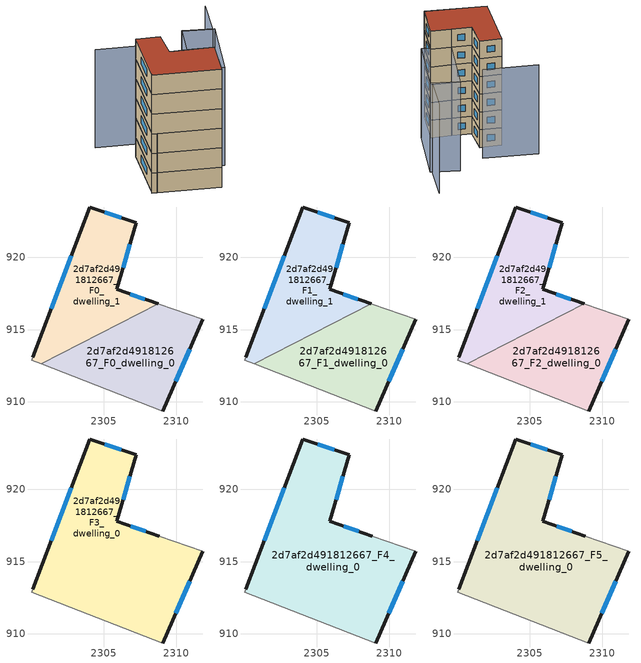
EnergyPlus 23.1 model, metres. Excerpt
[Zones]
2d7af2d491812667_F0_dwelling_0
 floor ground (EU_floor_Construction): 2311.84,915.72 2309.08,909.38 2300.68,912.63 2308.77,916.78 2308.85,916.75 z0
 wall outside (EU_wall_Construction): 2309.08,909.38 2311.84,915.72 z0:3
 wall adiabatic (EU_wall_Construction): 2300.68,912.63 2309.08,909.38 / 2311.84,915.72 2308.85,916.75 2308.77,916.78 z0:3
 wall to 2d7af2d491812667_F0_dwelling_1 (EU_wall_Construction): 2308.77,916.78 2300.68,912.63 z0:3
 window (EU_Window_Construction): 2309.98,911.44 2310.94,913.65 z0.98:2.02
2d7af2d491812667_F0_dwelling_1
 floor ground (EU_floor_Construction): 2307.26,922.39 2305.88,917.79 2308.77,916.78 2300.68,912.63 2300.02,912.89 2300.1,913.08 2304.03,923.48 z0
 wall outside (EU_wall_Construction): 2308.77,916.78 2305.88,917.79 2307.26,922.39 2304.03,923.48 2300.1,913.08 z0:3
 wall adiabatic (EU_wall_Construction): 2300.1,913.08 2300.02,912.89 2300.68,912.63 z0:3
 window (EU_Window_Construction): 2306.33,919.28 2306.81,920.89 / 2307.83,917.1 2306.82,917.46 / 2302.75,920.09 2301.38,916.46 / 2306.21,922.74 2305.08,923.12 z0.98:2.02
2d7af2d491812667_F1_dwelling_0
 floor to 2d7af2d491812667_F0_dwelling_0 (EU_floor_Construction): 2311.84,915.72 2309.08,909.38 2300.68,912.63 2308.77,916.78 2308.85,916.75 z3
 wall outside (EU_wall_Construction): 2309.08,909.38 2311.84,915.72 z3:6
 wall adiabatic (EU_wall_Construction): 2300.68,912.63 2309.08,909.38 / 2311.84,915.72 2308.85,916.75 2308.77,916.78 z3:6
 wall to 2d7af2d491812667_F1_dwelling_1 (EU_wall_Construction): 2308.77,916.78 2300.68,912.63 z3:6
 window (EU_Window_Construction): 2309.98,911.44 2310.94,913.65 z3.98:5.02
2d7af2d491812667_F1_dwelling_1
 floor to 2d7af2d491812667_F0_dwelling_1 (EU_floor_Construction): 2307.26,922.39 2305.88,917.79 2308.77,916.78 2300.68,912.63 2300.02,912.89 2300.1,913.08 2304.03,923.48 z3
 wall outside (EU_wall_Construction): 2308.77,916.78 2305.88,917.79 2307.26,922.39 2304.03,923.48 2300.1,913.08 z3:6
 wall adiabatic (EU_wall_Construction): 2300.1,913.08 2300.02,912.89 2300.68,912.63 z3:6
 window (EU_Window_Construction): 2306.33,919.28 2306.81,920.89 / 2307.83,917.1 2306.82,917.46 / 2302.75,920.09 2301.38,916.46 / 2306.21,922.74 2305.08,923.12 z3.98:5.02
2d7af2d491812667_F2_dwelling_0
 floor to 2d7af2d491812667_F1_dwelling_0 (EU_floor_Construction): 2311.84,915.72 2309.08,909.38 2300.68,912.63 2308.77,916.78 2308.85,916.75 z6
 wall outside (EU_wall_Construction): 2309.08,909.38 2311.84,915.72 z6:9
 wall adiabatic (EU_wall_Construction): 2300.68,912.63 2309.08,909.38 / 2311.84,915.72 2308.85,916.75 2308.77,916.78 z6:9
 wall to 2d7af2d491812667_F2_dwelling_1 (EU_wall_Construction): 2308.77,916.78 2300.68,912.63 z6:9
 window (EU_Window_Construction): 2309.98,911.44 2310.94,913.65 z6.98:8.02
2d7af2d491812667_F2_dwelling_1
 floor to 2d7af2d491812667_F1_dwelling_1 (EU_floor_Construction): 2307.26,922.39 2305.88,917.79 2308.77,916.78 2300.68,912.63 2300.02,912.89 2300.1,913.08 2304.03,923.48 z6
 wall outside (EU_wall_Construction): 2308.77,916.78 2305.88,917.79 2307.26,922.39 2304.03,923.48 2300.1,913.08 z6:9
 wall adiabatic (EU_wall_Construction): 2300.1,913.08 2300.02,912.89 2300.68,912.63 z6:9
 window (EU_Window_Construction): 2306.33,919.28 2306.81,920.89 / 2307.83,917.1 2306.82,917.46 / 2302.75,920.09 2301.38,916.46 / 2306.21,922.74 2305.08,923.12 z6.98:8.02
2d7af2d491812667_F3_dwelling_0
 floor to 2d7af2d491812667_F2_dwelling_0 (EU_floor_Construction): 2311.84,915.72 2309.08,909.38 2300.68,912.63 2308.77,916.77 2308.85,916.75 z9
 floor to 2d7af2d491812667_F2_dwelling_1 (EU_floor_Construction): 2307.26,922.39 2305.88,917.79 2308.77,916.77 2300.68,912.63 2300.02,912.89 2300.1,913.08 2304.03,923.48 z9
 wall outside (EU_wall_Construction): 2308.85,916.75 2305.88,917.79 2307.26,922.39 2304.03,923.48 2300.1,913.08 / 2309.08,909.38 2311.84,915.72 z9:12
 wall adiabatic (EU_wall_Construction): 2311.84,915.72 2308.85,916.75 / 2300.1,913.08 2300.02,912.89 2309.08,909.38 z9:12
 window (EU_Window_Construction): 2306.33,919.28 2306.81,920.89 / 2307.89,917.08 2306.85,917.45 / 2309.98,911.44 2310.94,913.65 / 2302.75,920.09 2301.38,916.46 / 2306.21,922.74 2305.08,923.12 z9.98:11.02
2d7af2d491812667_F4_dwelling_0
 floor to 2d7af2d491812667_F3_dwelling_0 (EU_floor_Construction): 2307.26,922.39 2305.88,917.79 2308.85,916.75 2311.84,915.72 2309.08,909.38 2300.02,912.89 2300.1,913.08 2304.03,923.48 z12
 wall outside (EU_wall_Construction): 2308.85,916.75 2305.88,917.79 2307.26,922.39 2304.03,923.48 2300.1,913.08 / 2309.08,909.38 2311.84,915.72 z12:15
 wall adiabatic (EU_wall_Construction): 2311.84,915.72 2308.85,916.75 / 2300.1,913.08 2300.02,912.89 2309.08,909.38 z12:15
 window (EU_Window_Construction): 2306.33,919.28 2306.81,920.89 / 2307.89,917.08 2306.85,917.45 / 2309.98,911.44 2310.94,913.65 / 2302.75,920.09 2301.38,916.46 / 2306.21,922.74 2305.08,923.12 z12.98:14.02
2d7af2d491812667_F5_dwelling_0
 floor to 2d7af2d491812667_F4_dwelling_0 (EU_floor_Construction): 2307.26,922.39 2305.88,917.79 2308.85,916.75 2311.84,915.72 2309.08,909.38 2300.02,912.89 2300.1,913.08 2304.03,923.48 z15
 wall outside (EU_wall_Construction): 2308.85,916.75 2305.88,917.79 2307.26,922.39 2304.03,923.48 2300.1,913.08 / 2309.08,909.38 2311.84,915.72 z15:18
 wall adiabatic (EU_wall_Construction): 2311.84,915.72 2308.85,916.75 / 2300.1,913.08 2300.02,912.89 2309.08,909.38 z15:18
 window (EU_Window_Construction): 2306.33,919.28 2306.81,920.89 / 2307.89,917.08 2306.85,917.45 / 2309.98,911.44 2310.94,913.65 / 2302.75,920.09 2301.38,916.46 / 2306.21,922.74 2305.08,923.12 z15.98:17.02
 roof outside (EU_roof_Construction): 2309.08,909.38 2311.84,915.72 2308.85,916.75 2305.88,917.79 2307.26,922.39 2304.03,923.48 2300.1,913.08 2300.02,912.89 z18
shading: 2320.64,932.22 2317.76,925.66 / 2317.76,925.66 2313.89,927.37 / 2308.85,925.75 2300.8,928.82 / 2308.85,916.75 2313.94,927.49 / 2313.94,927.49 2318.05,925.55 / 2318.05,925.55 2312.97,914.8 / 2312.97,914.8 2308.85,916.75 z0:15
[Building]
EU S2 Campaign: North Axis=0; Terrain=City; Solar Distribution=FullExterior
[Site:Location]
Bologna: Latitude=44.5; Longitude=11.25; Time Zone=1; Elevation=37
[SizingPeriod:WeatherFileDays]
AnnualSizingPeriod: Begin Month=1; Begin Day of Month=1; End Month=12; End Day of Month=31; Day of Week for Start Day=Monday; Use Weather File Daylight Saving Period=No; Use Weather File Rain and Snow Indicators=No
[MATERIAL]
EU_InternalMass_Material: Roughness=MediumRough; Thickness=0.1; Conductivity=1; Density=1800; Specific Heat=900; Thermal Absorptance=0.9; Solar Absorptance=0.7; Visible Absorptance=0.7
[MATERIAL:NOMASS] Roughness=MediumRough; Thermal Absorptance=0.9; Solar Absorptance=0.7; Visible Absorptance=0.7
Name | Thermal Resistance
EU_wall_NoMass | 0.905828
EU_roof_NoMass | 0.37593
EU_floor_NoMass | 0.67114
[WINDOWMATERIAL:SIMPLEGLAZINGSYSTEM]
EU_Window_SimpleGlazing: UFactor=4.52486; Solar Heat Gain Coefficient=0.85; Visible Transmittance=0.85
[CONSTRUCTION]
EU_wall_Construction: EU_wall_NoMass
EU_roof_Construction: EU_roof_NoMass
EU_floor_Construction: EU_floor_NoMass
EU_Window_Construction: EU_Window_SimpleGlazing
EU_InternalMass_Construction: EU_InternalMass_Material
[ZONE] Type=1; Multiplier=1; Ceiling Height=autocalculate; Floor Area=autocalculate; Part of Total Floor Area=Yes
Name | Volume
2d7af2d491812667_F0_dwelling_0; 2d7af2d491812667_F1_dwelling_0; 2d7af2d491812667_F2_dwelling_0 | 125.323
2d7af2d491812667_F3_dwelling_0 | 250.645
2d7af2d491812667_F4_dwelling_0; 2d7af2d491812667_F5_dwelling_0 | 250.644
2d7af2d491812667_F0_dwelling_1 | 125.327
2d7af2d491812667_F1_dwelling_1; 2d7af2d491812667_F2_dwelling_1 | 125.325
[INTERNALMASS] Construction=EU_InternalMass_Construction
Name | Zone or ZoneList | Surface Area
2d7af2d491812667_F0_dwelling_0_EU_InternalMass | 2d7af2d491812667_F0_dwelling_0 | 41.774
2d7af2d491812667_F0_dwelling_1_EU_InternalMass | 2d7af2d491812667_F0_dwelling_1 | 41.7753
2d7af2d491812667_F1_dwelling_0_EU_InternalMass | 2d7af2d491812667_F1_dwelling_0 | 41.774
2d7af2d491812667_F1_dwelling_1_EU_InternalMass | 2d7af2d491812667_F1_dwelling_1 | 41.7753
2d7af2d491812667_F2_dwelling_0_EU_InternalMass | 2d7af2d491812667_F2_dwelling_0 | 41.774
2d7af2d491812667_F2_dwelling_1_EU_InternalMass | 2d7af2d491812667_F2_dwelling_1 | 41.7753
2d7af2d491812667_F3_dwelling_0_EU_InternalMass | 2d7af2d491812667_F3_dwelling_0 | 83.5485
2d7af2d491812667_F4_dwelling_0_EU_InternalMass | 2d7af2d491812667_F4_dwelling_0 | 83.5485
2d7af2d491812667_F5_dwelling_0_EU_InternalMass | 2d7af2d491812667_F5_dwelling_0 | 83.5485
[OTHEREQUIPMENT] Fuel Type=Electricity; Design Level Calculation Method=Watts/Area; Power per Zone Floor Area=1; Fraction Latent=0; Fraction Radiant=0; Fraction Lost=0; Carbon Dioxide Generation Rate=0; EndUse Subcategory=EU_Step8_InternalGains
Name | Zone or ZoneList or Space or SpaceList | Schedule
EU_Step8_InternalGain_2d7af2d491812667_F0_dwelling_0_f000 | 2d7af2d491812667_F0_dwelling_0 | EU_Step8_GainSchedule_2d7af2d491812667_F0_dwelling_0_f000
EU_Step8_InternalGain_2d7af2d491812667_F0_dwelling_1_f000 | 2d7af2d491812667_F0_dwelling_1 | EU_Step8_GainSchedule_2d7af2d491812667_F0_dwelling_1_f000
EU_Step8_InternalGain_2d7af2d491812667_F1_dwelling_0_f000 | 2d7af2d491812667_F1_dwelling_0 | EU_Step8_GainSchedule_2d7af2d491812667_F1_dwelling_0_f000
EU_Step8_InternalGain_2d7af2d491812667_F1_dwelling_1_f000 | 2d7af2d491812667_F1_dwelling_1 | EU_Step8_GainSchedule_2d7af2d491812667_F1_dwelling_1_f000
EU_Step8_InternalGain_2d7af2d491812667_F2_dwelling_0_f000 | 2d7af2d491812667_F2_dwelling_0 | EU_Step8_GainSchedule_2d7af2d491812667_F2_dwelling_0_f000
EU_Step8_InternalGain_2d7af2d491812667_F2_dwelling_1_f000 | 2d7af2d491812667_F2_dwelling_1 | EU_Step8_GainSchedule_2d7af2d491812667_F2_dwelling_1_f000
EU_Step8_InternalGain_2d7af2d491812667_F3_dwelling_0_f000 | 2d7af2d491812667_F3_dwelling_0 | EU_Step8_GainSchedule_2d7af2d491812667_F3_dwelling_0_f000
EU_Step8_InternalGain_2d7af2d491812667_F4_dwelling_0_f000 | 2d7af2d491812667_F4_dwelling_0 | EU_Step8_GainSchedule_2d7af2d491812667_F4_dwelling_0_f000
EU_Step8_InternalGain_2d7af2d491812667_F5_dwelling_0_f000 | 2d7af2d491812667_F5_dwelling_0 | EU_Step8_GainSchedule_2d7af2d491812667_F5_dwelling_0_f000
[ZONEVENTILATION:DESIGNFLOWRATE] Schedule=EU_AlwaysOn; Design Flow Rate Calculation Method=AirChanges/Hour; Air Changes per Hour=0.73129; Ventilation Type=Natural; Fan Pressure Rise=0; Fan Total Efficiency=1; Constant Term Coefficient=1; Temperature Term Coefficient=0; Velocity Term Coefficient=0; Velocity Squared Term Coefficient=0; Minimum Indoor Temperature=-100; Maximum Indoor Temperature=100; Delta Temperature=-100; Minimum Outdoor Temperature=-100; Maximum Outdoor Temperature=100; Maximum Wind Speed=40
Name | Zone or ZoneList or Space or SpaceList
EU_ConstantAir_2d7af2d491812667_F0_dwelling_0 | 2d7af2d491812667_F0_dwelling_0
EU_ConstantAir_2d7af2d491812667_F0_dwelling_1 | 2d7af2d491812667_F0_dwelling_1
EU_ConstantAir_2d7af2d491812667_F1_dwelling_0 | 2d7af2d491812667_F1_dwelling_0
EU_ConstantAir_2d7af2d491812667_F1_dwelling_1 | 2d7af2d491812667_F1_dwelling_1
EU_ConstantAir_2d7af2d491812667_F2_dwelling_0 | 2d7af2d491812667_F2_dwelling_0
EU_ConstantAir_2d7af2d491812667_F2_dwelling_1 | 2d7af2d491812667_F2_dwelling_1
EU_ConstantAir_2d7af2d491812667_F3_dwelling_0 | 2d7af2d491812667_F3_dwelling_0
EU_ConstantAir_2d7af2d491812667_F4_dwelling_0 | 2d7af2d491812667_F4_dwelling_0
EU_ConstantAir_2d7af2d491812667_F5_dwelling_0 | 2d7af2d491812667_F5_dwelling_0
[HVACTEMPLATE:THERMOSTAT] Constant Heating Setpoint=20; Constant Cooling Setpoint=50
EU_HeatOnly_2d7af2d491812667_F0_dwelling_0; EU_HeatOnly_2d7af2d491812667_F0_dwelling_1; EU_HeatOnly_2d7af2d491812667_F1_dwelling_0; EU_HeatOnly_2d7af2d491812667_F1_dwelling_1; EU_HeatOnly_2d7af2d491812667_F2_dwelling_0; EU_HeatOnly_2d7af2d491812667_F2_dwelling_1; EU_HeatOnly_2d7af2d491812667_F3_dwelling_0; EU_HeatOnly_2d7af2d491812667_F4_dwelling_0; EU_HeatOnly_2d7af2d491812667_F5_dwelling_0
[HVACTEMPLATE:ZONE:IDEALLOADSAIRSYSTEM] System Availability Schedule=EU_AlwaysOn; Maximum Heating Supply Air Temperature=50; Minimum Cooling Supply Air Temperature=13; Maximum Heating Supply Air Humidity Ratio=0.0156; Minimum Cooling Supply Air Humidity Ratio=0.0077; Heating Limit=NoLimit; Cooling Limit=NoLimit; Heating Availability Schedule=EU_AlwaysOn; Cooling Availability Schedule=EU_CoolingOff; Dehumidification Control Type=ConstantSensibleHeatRatio; Cooling Sensible Heat Ratio=0.7; Dehumidification Setpoint=60; Humidification Control Type=None; Humidification Setpoint=30; Outdoor Air Method=None; Outdoor Air Flow Rate per Person=0.00944; Outdoor Air Flow Rate per Zone Floor Area=0; Outdoor Air Flow Rate per Zone=0; Demand Controlled Ventilation Type=None; Outdoor Air Economizer Type=NoEconomizer; Heat Recovery Type=None; Sensible Heat Recovery Effectiveness=0.7; Latent Heat Recovery Effectiveness=0.65
Name | Template Thermostat
2d7af2d491812667_F0_dwelling_0 | EU_HeatOnly_2d7af2d491812667_F0_dwelling_0
2d7af2d491812667_F0_dwelling_1 | EU_HeatOnly_2d7af2d491812667_F0_dwelling_1
2d7af2d491812667_F1_dwelling_0 | EU_HeatOnly_2d7af2d491812667_F1_dwelling_0
2d7af2d491812667_F1_dwelling_1 | EU_HeatOnly_2d7af2d491812667_F1_dwelling_1
2d7af2d491812667_F2_dwelling_0 | EU_HeatOnly_2d7af2d491812667_F2_dwelling_0
2d7af2d491812667_F2_dwelling_1 | EU_HeatOnly_2d7af2d491812667_F2_dwelling_1
2d7af2d491812667_F3_dwelling_0 | EU_HeatOnly_2d7af2d491812667_F3_dwelling_0
2d7af2d491812667_F4_dwelling_0 | EU_HeatOnly_2d7af2d491812667_F4_dwelling_0
2d7af2d491812667_F5_dwelling_0 | EU_HeatOnly_2d7af2d491812667_F5_dwelling_0
[SIZING:ZONE] Zone Cooling Design Supply Air Temperature Input Method=SupplyAirTemperature; Zone Cooling Design Supply Air Temperature=13; Zone Heating Design Supply Air Temperature Input Method=SupplyAirTemperature; Zone Heating Design Supply Air Temperature=50; Zone Cooling Design Supply Air Humidity Ratio=0.008; Zone Heating Design Supply Air Humidity Ratio=0.008; Cooling Design Air Flow Method=DesignDay; Cooling Design Air Flow Rate=0; Cooling Minimum Air Flow per Zone Floor Area=0.000762; Cooling Minimum Air Flow=0; Cooling Minimum Air Flow Fraction=0.2; Heating Design Air Flow Method=DesignDay; Heating Design Air Flow Rate=0; Heating Maximum Air Flow per Zone Floor Area=0.002032; Heating Maximum Air Flow=0.141576; Heating Maximum Air Flow Fraction=0.3; Account for Dedicated Outdoor Air System=No; Dedicated Outdoor Air System Control Strategy=NeutralSupplyAir; Dedicated Outdoor Air Low Setpoint Temperature for Design=autosize; Dedicated Outdoor Air High Setpoint Temperature for Design=autosize; Zone Load Sizing Method=Sensible Load Only No Latent Load; Zone Latent Cooling Design Supply Air Humidity Ratio Input Method=HumidityRatioDifference; Zone Cooling Design Supply Air Humidity Ratio Difference=0.005; Zone Latent Heating Design Supply Air Humidity Ratio Input Method=HumidityRatioDifference; Zone Humidification Design Supply Air Humidity Ratio Difference=0.005
2d7af2d491812667_F0_dwelling_0; 2d7af2d491812667_F0_dwelling_1; 2d7af2d491812667_F1_dwelling_0; 2d7af2d491812667_F1_dwelling_1; 2d7af2d491812667_F2_dwelling_0; 2d7af2d491812667_F2_dwelling_1; 2d7af2d491812667_F3_dwelling_0; 2d7af2d491812667_F4_dwelling_0; 2d7af2d491812667_F5_dwelling_0
[SCHEDULE:CONSTANT]
Name | Hourly Value
EU_AlwaysOn | 1
EU_CoolingOff | 0
[SCHEDULE:FILE] Column Number=1; Rows to Skip at Top=0; Number of Hours of Data=8760; Column Separator=Comma; Interpolate to Timestep=No; Minutes per Item=60; Adjust Schedule for Daylight Savings=Yes
Name | File
EU_Step8_GainSchedule_2d7af2d491812667_F0_dwelling_0_f000 | ../../schedules/2d7af2d491812667/2d7af2d491812667_F0_dwelling_0_f000_gain.csv
EU_Step8_GainSchedule_2d7af2d491812667_F0_dwelling_1_f000 | ../../schedules/2d7af2d491812667/2d7af2d491812667_F0_dwelling_1_f000_gain.csv
EU_Step8_GainSchedule_2d7af2d491812667_F1_dwelling_0_f000 | ../../schedules/2d7af2d491812667/2d7af2d491812667_F1_dwelling_0_f000_gain.csv
EU_Step8_GainSchedule_2d7af2d491812667_F1_dwelling_1_f000 | ../../schedules/2d7af2d491812667/2d7af2d491812667_F1_dwelling_1_f000_gain.csv
EU_Step8_GainSchedule_2d7af2d491812667_F2_dwelling_0_f000 | ../../schedules/2d7af2d491812667/2d7af2d491812667_F2_dwelling_0_f000_gain.csv
EU_Step8_GainSchedule_2d7af2d491812667_F2_dwelling_1_f000 | ../../schedules/2d7af2d491812667/2d7af2d491812667_F2_dwelling_1_f000_gain.csv
EU_Step8_GainSchedule_2d7af2d491812667_F3_dwelling_0_f000 | ../../schedules/2d7af2d491812667/2d7af2d491812667_F3_dwelling_0_f000_gain.csv
EU_Step8_GainSchedule_2d7af2d491812667_F4_dwelling_0_f000 | ../../schedules/2d7af2d491812667/2d7af2d491812667_F4_dwelling_0_f000_gain.csv
EU_Step8_GainSchedule_2d7af2d491812667_F5_dwelling_0_f000 | ../../schedules/2d7af2d491812667/2d7af2d491812667_F5_dwelling_0_f000_gain.csv
